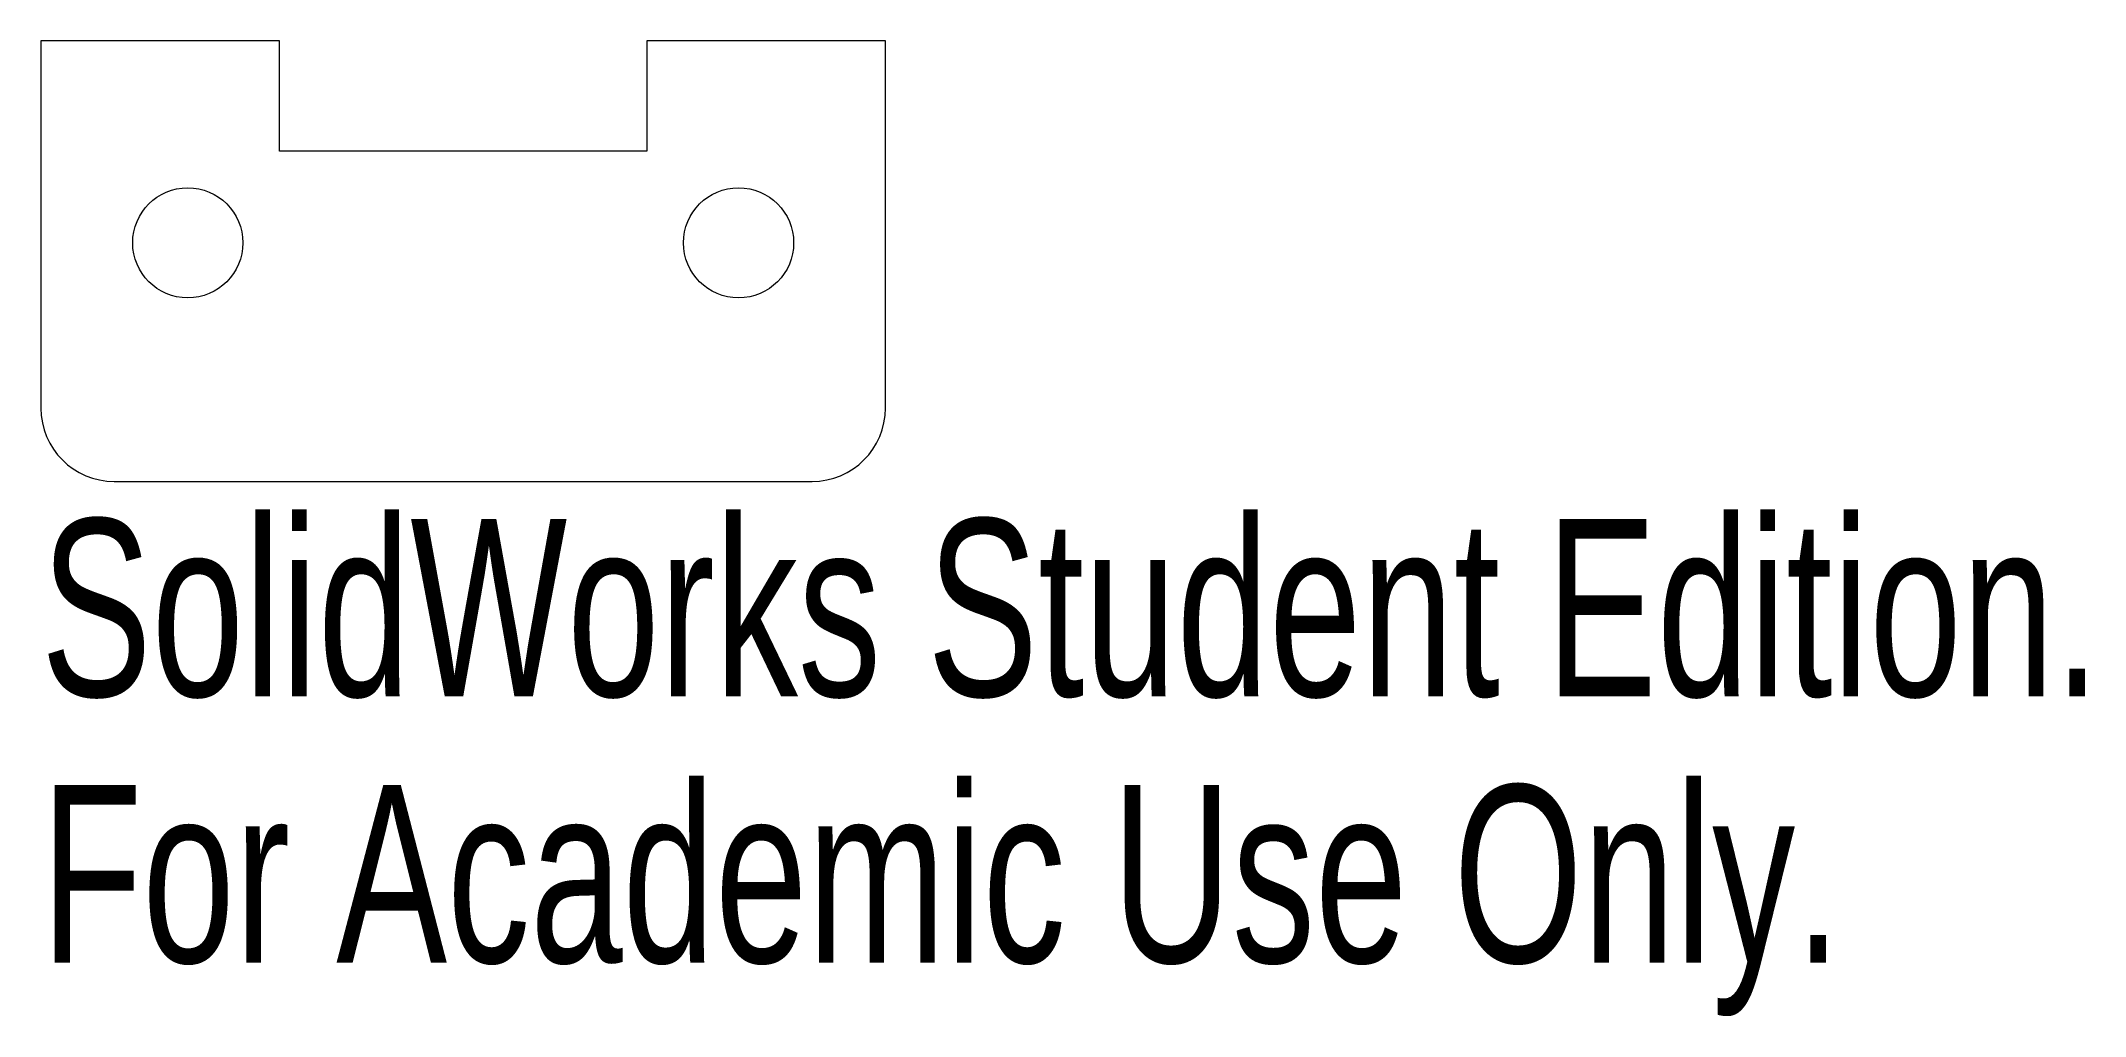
# Model space of a CAD drawing. Header units: millimetres. Extents: x -16.8 to 38.8, y -21 to 5.6.
import ezdxf

# ---------------------------------------------------------------- set-up
doc = ezdxf.new("R2010")
doc.units = ezdxf.units.MM
doc.styles.add('SLDTEXTSTYLE0', font='TXT', dxfattribs={"width": 0.7})

msp = doc.modelspace()

# ---------------------------------------------------------------- linework, layer by layer
at = {"color": 7, "linetype": 'Continuous', "lineweight": 15}
for p, q in [((-10.323, 5.588), (-16.823, 5.588)), ((-16.823, 5.588), (-16.823, -4.412)), ((-10.323, 2.588), (-10.323, 5.588)), ((-0.323, 5.588), (-0.323, 2.588)), ((6.177, 5.588), (-0.323, 5.588)), ((6.177, -4.412), (6.177, 5.588)), ((-0.323, 2.588), (-10.323, 2.588)), ((-14.823, -6.412), (4.177, -6.412))]:
    msp.add_line(p, q, dxfattribs=at)
for centre in [(-12.823, 0.088), (2.177, 0.088)]:
    msp.add_circle(centre, 1.5, dxfattribs=at)
for centre, start, end in [((-14.823, -4.412), 180, 270), ((4.177, -4.412), 270, 0)]:
    msp.add_arc(centre, 2, start, end, dxfattribs=at)

# ---------------------------------------------------------------- texts
at = {"color": 7, "linetype": 'Continuous', "char_height": 4.83362, "attachment_point": 1, "style": 'SLDTEXTSTYLE0'}
for s, insert in [('SolidWorks Student Edition.', (-16.823, -7.431)), ('For Academic Use Only.', (-16.823, -14.682))]:
    msp.add_mtext(s, dxfattribs=dict(at, insert=insert))

doc.saveas('drawing.dxf')
